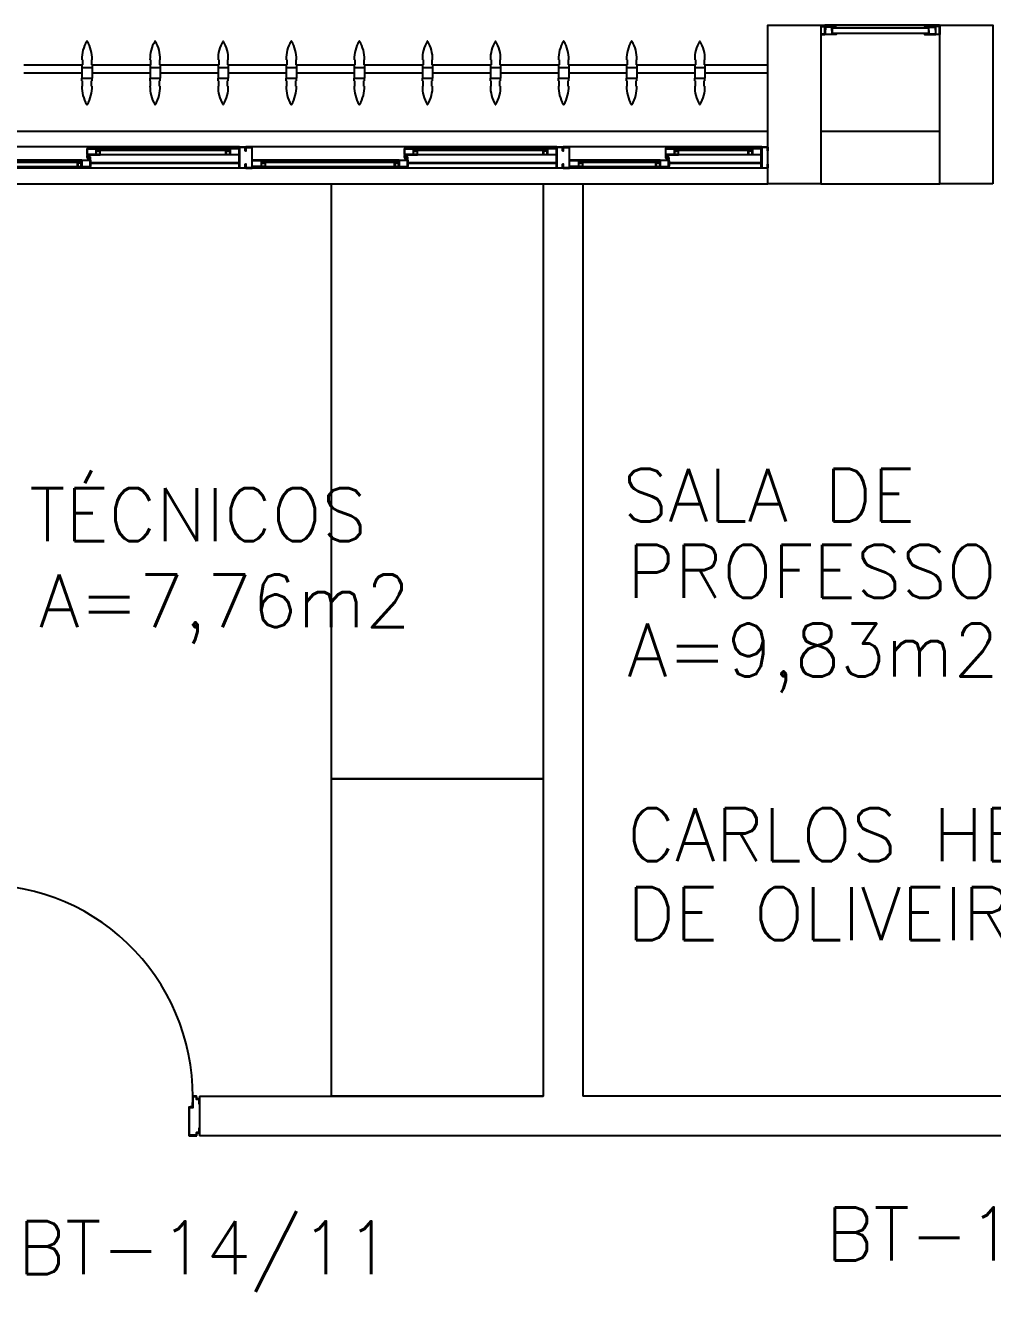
# Model space of a CAD drawing. Header units: millimetres. Extents: x 2128 to 2646, y 1972 to 2207.
# Drawn here: x 2387.003 to 2390.661, y 2021.175 to 2025.965 of the extents above; entities that cross this region are included whole.
import ezdxf

# ---------------------------------------------------------------- set-up
doc = ezdxf.new("R2010")
doc.units = ezdxf.units.MM
for name, color, linetype in [('AR-ALV', 2, 'Continuous'), ('AR-BANCADAS', 1, 'Continuous'), ('AR-ESQ', 1, 'Continuous'), ('AR-ESTC', 3, 'Continuous'), ('AR-PEITORIL', 1, 'Continuous'), ('AR-PORTA', 1, 'Continuous'), ('BC- VISTA', 1, 'Continuous'), ('BR-PAINEL', 1, 'Continuous'), ('BR-SUPORTE', 1, 'Continuous'), ('DT-ESQ-BAGUETE-C', 1, 'Continuous'), ('DT-ESQ-BAGUETE-V', 1, 'Continuous'), ('DT-ESQ-CHAPA DOBRADA-V', 1, 'Continuous'), ('DT-ESQ-PERFIL CADEIRA-C', 2, 'Continuous'), ('DT-ESQ-PERFIL CADEIRA-V', 2, 'Continuous'), ('DT-ESQ-PERFIL U SIMPLES-C', 2, 'Continuous'), ('DT-ESQ-PERFIL U-C', 2, 'Continuous'), ('DT-ESQ-PERFIL U-V', 1, 'Continuous'), ('DT-ESQ-VENEZIANA-C', 1, 'Continuous'), ('DT-ESQ-VENEZIANA-V', 1, 'Continuous'), ('DT-ESQ-VIDRO-C', 2, 'Continuous'), ('DT-TXTMOD', 1, 'Continuous'), ('ENDEREÇO', 2, 'Continuous'), ('maçaneta', 1, 'Continuous'), ('mov', 1, 'Continuous'), ('PM-PERFIL U-C', 2, 'Continuous'), ('PM-VIDRO', 2, 'Continuous'), ('pm1', 2, 'Continuous'), ('pm2', 2, 'Continuous'), ('TEXTO', 2, 'Continuous'), ('Área', 2, 'Continuous')]:
    doc.layers.add(name, color=color, linetype=linetype)
doc.styles.add('S10', font='simplex.shx', dxfattribs={"height": 0.1})
doc.styles.add('UNB-100', font='simplex.shx', dxfattribs={"height": 0.2})
doc.styles.add('UNB1-100', font='simplex.shx', dxfattribs={"height": 0.2})

# ---------------------------------------------------------------- blocks, each defined once
blk = doc.blocks.new('EF40-P')
at = {"layer": 'DT-ESQ-BAGUETE-C', "ltscale": 0.1}
for points in [[(0.4225, -0.08), (0.409, -0.08), (0.409, -0.0785), (0.422, -0.0785, 0.414214), (0.4225, -0.078), (0.4225, -0.067, 0.414214), (0.422, -0.0665), (0.409, -0.0665), (0.409, -0.065), (0.4225, -0.065, -0.414214), (0.424, -0.0665), (0.424, -0.0785, -0.414214)], [(0.7015, -0.08), (0.715, -0.08), (0.715, -0.0785), (0.702, -0.0785, -0.414214), (0.7015, -0.078), (0.7015, -0.067, -0.414214), (0.702, -0.0665), (0.715, -0.0665), (0.715, -0.065), (0.7015, -0.065, 0.414214), (0.7, -0.0665), (0.7, -0.0785, 0.414214)], [(1.41, -0.08), (1.3965, -0.08), (1.3965, -0.0785), (1.4095, -0.0785, 0.414214), (1.41, -0.078), (1.41, -0.067, 0.414214), (1.4095, -0.0665), (1.3965, -0.0665), (1.3965, -0.065), (1.41, -0.065, -0.414214), (1.4115, -0.0665), (1.4115, -0.0785, -0.414214)], [(1.9015, -0.08), (1.915, -0.08), (1.915, -0.0785), (1.902, -0.0785, -0.414214), (1.9015, -0.078), (1.9015, -0.067, -0.414214), (1.902, -0.0665), (1.915, -0.0665), (1.915, -0.065), (1.9015, -0.065, 0.414214), (1.9, -0.0665), (1.9, -0.0785, 0.414214)], [(2.61, -0.08), (2.5965, -0.08), (2.5965, -0.0785), (2.6095, -0.0785, 0.414214), (2.61, -0.078), (2.61, -0.067, 0.414214), (2.6095, -0.0665), (2.5965, -0.0665), (2.5965, -0.065), (2.61, -0.065, -0.414214), (2.6115, -0.0665), (2.6115, -0.0785, -0.414214)], [(0.0735, -0.125), (0.06, -0.125), (0.06, -0.1235), (0.073, -0.1235, 0.414214), (0.0735, -0.123), (0.0735, -0.112, 0.414214), (0.073, -0.1115), (0.06, -0.1115), (0.06, -0.11), (0.0735, -0.11, -0.414214), (0.075, -0.1115), (0.075, -0.1235, -0.414214)], [(0.339, -0.125), (0.3525, -0.125), (0.3525, -0.1235), (0.3395, -0.1235, -0.414214), (0.339, -0.123), (0.339, -0.112, -0.414214), (0.3395, -0.1115), (0.3525, -0.1115), (0.3525, -0.11), (0.339, -0.11, 0.414214), (0.3375, -0.1115), (0.3375, -0.1235, 0.414214)], [(0.8485, -0.125), (0.835, -0.125), (0.835, -0.1235), (0.848, -0.1235, 0.414214), (0.8485, -0.123), (0.8485, -0.112, 0.414214), (0.848, -0.1115), (0.835, -0.1115), (0.835, -0.11), (0.8485, -0.11, -0.414214), (0.85, -0.1115), (0.85, -0.1235, -0.414214)], [(1.3265, -0.125), (1.34, -0.125), (1.34, -0.1235), (1.327, -0.1235, -0.414214), (1.3265, -0.123), (1.3265, -0.112, -0.414214), (1.327, -0.1115), (1.34, -0.1115), (1.34, -0.11), (1.3265, -0.11, 0.414214), (1.325, -0.1115), (1.325, -0.1235, 0.414214)], [(2.0485, -0.125), (2.035, -0.125), (2.035, -0.1235), (2.048, -0.1235, 0.414214), (2.0485, -0.123), (2.0485, -0.112, 0.414214), (2.048, -0.1115), (2.035, -0.1115), (2.035, -0.11), (2.0485, -0.11, -0.414214), (2.05, -0.1115), (2.05, -0.1235, -0.414214)], [(2.5265, -0.125), (2.54, -0.125), (2.54, -0.1235), (2.527, -0.1235, -0.414214), (2.5265, -0.123), (2.5265, -0.112, -0.414214), (2.527, -0.1115), (2.54, -0.1115), (2.54, -0.11), (2.5265, -0.11, 0.414214), (2.525, -0.1115), (2.525, -0.1235, 0.414214)]]:
    blk.add_lwpolyline(points, format="xyb", close=True, dxfattribs=at)
at = {"layer": 'DT-ESQ-BAGUETE-V', "ltscale": 0.1}
for p, q in [((0.4225, -0.065), (0.7015, -0.065)), ((1.41, -0.065), (1.9015, -0.065)), ((2.61, -0.065), (3.1015, -0.065)), ((0.0735, -0.11), (0.339, -0.11)), ((0.8485, -0.11), (1.3265, -0.11)), ((2.0485, -0.11), (2.5265, -0.11))]:
    blk.add_line(p, q, dxfattribs=at)
at = {"layer": 'DT-ESQ-CHAPA DOBRADA-V', "ltscale": 0.1}
for p, q in [((0.025, -0.077), (0.374, -0.077)), ((0.025, -0.08), (0.374, -0.08)), ((0.8, -0.077), (1.3615, -0.077)), ((0.8, -0.08), (1.3615, -0.08)), ((2, -0.077), (2.5615, -0.077)), ((2, -0.08), (2.5615, -0.08))]:
    blk.add_line(p, q, dxfattribs=at)
at = {"layer": 'DT-ESQ-PERFIL CADEIRA-C', "ltscale": 0.1}
for p, q in [((0.376, -0.0885), (0.4225, -0.0885)), ((0.75, -0.0885), (0.7015, -0.0885)), ((1.3635, -0.0885), (1.41, -0.0885)), ((1.95, -0.0885), (1.9015, -0.0885)), ((2.5635, -0.0885), (2.61, -0.0885)), ((0.025, -0.1335), (0.0735, -0.1335)), ((0.3855, -0.1335), (0.339, -0.1335)), ((0.8, -0.1335), (0.8485, -0.1335)), ((1.373, -0.1335), (1.3265, -0.1335)), ((2, -0.1335), (2.0485, -0.1335)), ((2.573, -0.1335), (2.5265, -0.1335))]:
    blk.add_line(p, q, dxfattribs=at)
for points in [[(0.4225, -0.087, -1), (0.4225, -0.09), (0.376, -0.09, -0.414214), (0.374, -0.088), (0.374, -0.067, -0.414214), (0.376, -0.065), (0.4075, -0.065, -0.414214), (0.409, -0.0665), (0.409, -0.087)], [(0.409, -0.0885, -0.198913), (0.4079, -0.0881, -0.198913), (0.4075, -0.087), (0.4075, -0.067, 0.414214), (0.407, -0.0665), (0.376, -0.0665, 0.414214), (0.3755, -0.067), (0.3755, -0.088, 0.414214), (0.376, -0.0885)], [(0.7015, -0.09), (0.75, -0.09), (0.75, -0.0885), (0.715, -0.0885, 0.198912), (0.7161, -0.0881, 0.198913), (0.7165, -0.087), (0.7165, -0.067, -0.414214), (0.717, -0.0665), (0.75, -0.0665), (0.75, -0.065), (0.7165, -0.065, 0.414214), (0.715, -0.0665), (0.715, -0.0785), (0.715, -0.08), (0.715, -0.087), (0.7015, -0.087, 1)], [(1.41, -0.087, -1), (1.41, -0.09), (1.3635, -0.09, -0.414214), (1.3615, -0.088), (1.3615, -0.067, -0.414214), (1.3635, -0.065), (1.395, -0.065, -0.414214), (1.3965, -0.0665), (1.3965, -0.087)], [(1.3965, -0.0885, -0.198913), (1.3954, -0.0881, -0.198913), (1.395, -0.087), (1.395, -0.067, 0.414214), (1.3945, -0.0665), (1.3635, -0.0665, 0.414214), (1.363, -0.067), (1.363, -0.088, 0.414214), (1.3635, -0.0885)], [(1.9015, -0.09), (1.95, -0.09), (1.95, -0.0885), (1.915, -0.0885, 0.198912), (1.9161, -0.0881, 0.198913), (1.9165, -0.087), (1.9165, -0.067, -0.414214), (1.917, -0.0665), (1.95, -0.0665), (1.95, -0.065), (1.9165, -0.065, 0.414214), (1.915, -0.0665), (1.915, -0.0785), (1.915, -0.08), (1.915, -0.087), (1.9015, -0.087, 1)], [(2.61, -0.087, -1), (2.61, -0.09), (2.5635, -0.09, -0.414214), (2.5615, -0.088), (2.5615, -0.067, -0.414214), (2.5635, -0.065), (2.595, -0.065, -0.414214), (2.5965, -0.0665), (2.5965, -0.087)], [(2.5965, -0.0885, -0.198913), (2.5954, -0.0881, -0.198913), (2.595, -0.087), (2.595, -0.067, 0.414214), (2.5945, -0.0665), (2.5635, -0.0665, 0.414214), (2.563, -0.067), (2.563, -0.088, 0.414214), (2.5635, -0.0885)], [(0.0735, -0.135), (0.025, -0.135), (0.025, -0.1335), (0.06, -0.1335, -0.198912), (0.0589, -0.1331, -0.198913), (0.0585, -0.132), (0.0585, -0.112, 0.414214), (0.058, -0.1115), (0.025, -0.1115), (0.025, -0.11), (0.0585, -0.11, -0.414214), (0.06, -0.1115), (0.06, -0.1235), (0.06, -0.125), (0.06, -0.132), (0.0735, -0.132, -1)], [(0.339, -0.132, 1), (0.339, -0.135), (0.3855, -0.135, 0.414214), (0.3875, -0.133), (0.3875, -0.112, 0.414214), (0.3855, -0.11), (0.354, -0.11, 0.414214), (0.3525, -0.1115), (0.3525, -0.132)], [(0.3525, -0.1335, 0.198913), (0.3536, -0.1331, 0.198913), (0.354, -0.132), (0.354, -0.112, -0.414214), (0.3545, -0.1115), (0.3855, -0.1115, -0.414214), (0.386, -0.112), (0.386, -0.133, -0.414214), (0.3855, -0.1335)], [(0.8485, -0.135), (0.8, -0.135), (0.8, -0.1335), (0.835, -0.1335, -0.198912), (0.8339, -0.1331, -0.198913), (0.8335, -0.132), (0.8335, -0.112, 0.414214), (0.833, -0.1115), (0.8, -0.1115), (0.8, -0.11), (0.8335, -0.11, -0.414214), (0.835, -0.1115), (0.835, -0.1235), (0.835, -0.125), (0.835, -0.132), (0.8485, -0.132, -1)], [(1.3265, -0.132, 1), (1.3265, -0.135), (1.373, -0.135, 0.414214), (1.375, -0.133), (1.375, -0.112, 0.414214), (1.373, -0.11), (1.3415, -0.11, 0.414214), (1.34, -0.1115), (1.34, -0.132)], [(1.34, -0.1335, 0.198913), (1.3411, -0.1331, 0.198913), (1.3415, -0.132), (1.3415, -0.112, -0.414214), (1.342, -0.1115), (1.373, -0.1115, -0.414214), (1.3735, -0.112), (1.3735, -0.133, -0.414214), (1.373, -0.1335)], [(2.0485, -0.135), (2, -0.135), (2, -0.1335), (2.035, -0.1335, -0.198912), (2.0339, -0.1331, -0.198913), (2.0335, -0.132), (2.0335, -0.112, 0.414214), (2.033, -0.1115), (2, -0.1115), (2, -0.11), (2.0335, -0.11, -0.414214), (2.035, -0.1115), (2.035, -0.1235), (2.035, -0.125), (2.035, -0.132), (2.0485, -0.132, -1)], [(2.5265, -0.132, 1), (2.5265, -0.135), (2.573, -0.135, 0.414214), (2.575, -0.133), (2.575, -0.112, 0.414214), (2.573, -0.11), (2.5415, -0.11, 0.414214), (2.54, -0.1115), (2.54, -0.132)], [(2.54, -0.1335, 0.198913), (2.5411, -0.1331, 0.198913), (2.5415, -0.132), (2.5415, -0.112, -0.414214), (2.542, -0.1115), (2.573, -0.1115, -0.414214), (2.5735, -0.112), (2.5735, -0.133, -0.414214), (2.573, -0.1335)]]:
    blk.add_lwpolyline(points, format="xyb", close=True, dxfattribs=at)
at = {"layer": 'DT-ESQ-PERFIL CADEIRA-V', "ltscale": 0.1}
for p, q in [((0.4075, -0.09), (0.7015, -0.09)), ((1.395, -0.09), (1.9015, -0.09)), ((2.595, -0.09), (3.1015, -0.09)), ((0.0735, -0.135), (0.339, -0.135)), ((0.8485, -0.135), (1.3265, -0.135)), ((2.0485, -0.135), (2.5265, -0.135))]:
    blk.add_line(p, q, dxfattribs=at)
at = {"layer": 'DT-ESQ-PERFIL U SIMPLES-C', "ltscale": 0.1}
for points in [[(0.376, -0.102), (0.384, -0.102), (0.384, -0.1005), (0.376, -0.1005, -0.414214), (0.3755, -0.1), (0.3755, -0.092, -0.414214), (0.376, -0.0915), (0.384, -0.0915), (0.384, -0.09), (0.376, -0.09, 0.414214), (0.374, -0.092), (0.374, -0.1, 0.414214)], [(1.3635, -0.102), (1.3715, -0.102), (1.3715, -0.1005), (1.3635, -0.1005, -0.414214), (1.363, -0.1), (1.363, -0.092, -0.414214), (1.3635, -0.0915), (1.3715, -0.0915), (1.3715, -0.09), (1.3635, -0.09, 0.414214), (1.3615, -0.092), (1.3615, -0.1, 0.414214)], [(2.5635, -0.102), (2.5715, -0.102), (2.5715, -0.1005), (2.5635, -0.1005, -0.414214), (2.563, -0.1), (2.563, -0.092, -0.414214), (2.5635, -0.0915), (2.5715, -0.0915), (2.5715, -0.09), (2.5635, -0.09, 0.414214), (2.5615, -0.092), (2.5615, -0.1, 0.414214)], [(0.3855, -0.098), (0.3775, -0.098), (0.3775, -0.0995), (0.3855, -0.0995, -0.414214), (0.386, -0.1), (0.386, -0.108, -0.414214), (0.3855, -0.1085), (0.3775, -0.1085), (0.3775, -0.11), (0.3855, -0.11, 0.414214), (0.3875, -0.108), (0.3875, -0.1, 0.414214)], [(1.373, -0.098), (1.365, -0.098), (1.365, -0.0995), (1.373, -0.0995, -0.414214), (1.3735, -0.1), (1.3735, -0.108, -0.414214), (1.373, -0.1085), (1.365, -0.1085), (1.365, -0.11), (1.373, -0.11, 0.414214), (1.375, -0.108), (1.375, -0.1, 0.414214)], [(2.573, -0.098), (2.565, -0.098), (2.565, -0.0995), (2.573, -0.0995, -0.414214), (2.5735, -0.1), (2.5735, -0.108, -0.414214), (2.573, -0.1085), (2.565, -0.1085), (2.565, -0.11), (2.573, -0.11, 0.414214), (2.575, -0.108), (2.575, -0.1, 0.414214)]]:
    blk.add_lwpolyline(points, format="xyb", close=True, dxfattribs=at)
at = {"layer": 'DT-ESQ-PERFIL U-C', "ltscale": 0.1}
for points in [[(0, -0.0615, -0.414214), (0.0015, -0.06), (0.0235, -0.06, -0.414214), (0.025, -0.0615), (0.025, -0.1385, -0.414214), (0.0235, -0.14), (0.0015, -0.14, -0.414214), (0, -0.1385), (0, -0.125), (0.0015, -0.125), (0.0015, -0.138, 0.414214), (0.002, -0.1385), (0.023, -0.1385, 0.414214), (0.0235, -0.138), (0.0235, -0.062, 0.414214), (0.023, -0.0615), (0.002, -0.0615, 0.414214), (0.0015, -0.062), (0.0015, -0.075), (0, -0.075)], [(0.775, -0.0615, 0.414214), (0.7735, -0.06), (0.7515, -0.06, 0.414214), (0.75, -0.0615), (0.75, -0.1385, 0.414214), (0.7515, -0.14), (0.7735, -0.14, 0.414214), (0.775, -0.1385), (0.775, -0.125), (0.7735, -0.125), (0.7735, -0.138, -0.414214), (0.773, -0.1385), (0.752, -0.1385, -0.414214), (0.7515, -0.138), (0.7515, -0.062, -0.414214), (0.752, -0.0615), (0.773, -0.0615, -0.414214), (0.7735, -0.062), (0.7735, -0.075), (0.775, -0.075)], [(0.775, -0.0615, -0.414214), (0.7765, -0.06), (0.7985, -0.06, -0.414214), (0.8, -0.0615), (0.8, -0.1385, -0.414214), (0.7985, -0.14), (0.7765, -0.14, -0.414214), (0.775, -0.1385), (0.775, -0.125), (0.7765, -0.125), (0.7765, -0.138, 0.414214), (0.777, -0.1385), (0.798, -0.1385, 0.414214), (0.7985, -0.138), (0.7985, -0.062, 0.414214), (0.798, -0.0615), (0.777, -0.0615, 0.414214), (0.7765, -0.062), (0.7765, -0.075), (0.775, -0.075)], [(1.975, -0.0615, 0.414214), (1.9735, -0.06), (1.9515, -0.06, 0.414214), (1.95, -0.0615), (1.95, -0.1385, 0.414214), (1.9515, -0.14), (1.9735, -0.14, 0.414214), (1.975, -0.1385), (1.975, -0.125), (1.9735, -0.125), (1.9735, -0.138, -0.414214), (1.973, -0.1385), (1.952, -0.1385, -0.414214), (1.9515, -0.138), (1.9515, -0.062, -0.414214), (1.952, -0.0615), (1.973, -0.0615, -0.414214), (1.9735, -0.062), (1.9735, -0.075), (1.975, -0.075)], [(1.975, -0.0615, -0.414214), (1.9765, -0.06), (1.9985, -0.06, -0.414214), (2, -0.0615), (2, -0.1385, -0.414214), (1.9985, -0.14), (1.9765, -0.14, -0.414214), (1.975, -0.1385), (1.975, -0.125), (1.9765, -0.125), (1.9765, -0.138, 0.414214), (1.977, -0.1385), (1.998, -0.1385, 0.414214), (1.9985, -0.138), (1.9985, -0.062, 0.414214), (1.998, -0.0615), (1.977, -0.0615, 0.414214), (1.9765, -0.062), (1.9765, -0.075), (1.975, -0.075)]]:
    blk.add_lwpolyline(points, format="xyb", close=True, dxfattribs=at)
at = {"layer": 'DT-ESQ-PERFIL U-V', "ltscale": 0.1}
for p, q in [((0.0235, -0.06), (0.7515, -0.06)), ((0.7985, -0.06), (1.9515, -0.06)), ((1.9985, -0.06), (3.1515, -0.06)), ((0.0235, -0.14), (0.7515, -0.14)), ((0.7985, -0.14), (1.9515, -0.14)), ((1.9985, -0.14), (3.1515, -0.14))]:
    blk.add_line(p, q, dxfattribs=at)
at = {"layer": 'DT-ESQ-VIDRO-C', "ltscale": 0.1}
for points in [[(0.7125, -0.085), (0.7125, -0.082), (0.4115, -0.082), (0.4115, -0.085)], [(1.9125, -0.085), (1.9125, -0.082), (1.399, -0.082), (1.399, -0.085)], [(3.1125, -0.085), (3.1125, -0.082), (2.599, -0.082), (2.599, -0.085)], [(0.063, -0.13), (0.063, -0.127), (0.3495, -0.127), (0.3495, -0.13)], [(0.838, -0.13), (0.838, -0.127), (1.337, -0.127), (1.337, -0.13)], [(2.038, -0.13), (2.038, -0.127), (2.537, -0.127), (2.537, -0.13)]]:
    blk.add_lwpolyline(points, close=True, dxfattribs=at)
at = {"layer": 'DT-TXTMOD', "ltscale": 0.1, "style": 'S10', "flags": 3}
for tag, p in [('M01', (0.025, -0.28)), ('M02', (0.3253, -0.28)), ('M03', (0.627, -0.28)), ('M04', (0.9288, -0.28)), ('M05', (1.2306, -0.28)), ('M06', (1.5323, -0.28)), ('M07', (1.8341, -0.28)), ('M08', (2.1359, -0.28)), ('M09', (2.4376, -0.28)), ('M10', (2.7394, -0.28)), ('M11', (3.0412, -0.28)), ('M12', (3.3429, -0.28)), ('M13', (3.6447, -0.28)), ('M14', (3.9464, -0.28)), ('M15', (4.2482, -0.28)), ('M16', (4.55, -0.28)), ('M17', (4.8517, -0.28))]:
    blk.add_attdef(tag, p, '', height=0.1, dxfattribs=at)
blk = doc.blocks.new('PM3V')
at = {"layer": 'maçaneta'}
for points in [[(0.02, 0.9), (-0.035, 0.9), (-0.035, 0.79), (0, 0.79), (0, 0.8), (-0.02, 0.8), (-0.02, 0.8785, -0.414214), (-0.0185, 0.88), (0.02, 0.88)], [(0.125, 0.9), (0.07, 0.9), (0.07, 0.88), (0.1085, 0.88, -0.414214), (0.11, 0.8785), (0.11, 0.8), (0.09, 0.8), (0.09, 0.79), (0.125, 0.79)]]:
    blk.add_lwpolyline(points, format="xyb", close=True, dxfattribs=at)
for points in [[(0.02, 0.79), (0.02, 0.83), (0.025, 0.83), (0.025, 0.79)], [(0.07, 0.79), (0.07, 0.83), (0.065, 0.83), (0.065, 0.79)]]:
    blk.add_lwpolyline(points, close=True, dxfattribs=at)
at = {"layer": 'mov'}
blk.add_arc((0.025, 0.15), 0.8, 356.8472, 90, dxfattribs=at)
at = {"layer": 'PM-PERFIL U-C'}
for p, q in [((0.01, 0.14), (0.01, 0.1485)), ((0.0115, 0.15), (0.0235, 0.15)), ((0.012, 0.148), (0.012, 0.1395)), ((0.023, 0.148), (0.012, 0.148)), ((0.023, 0.1085), (0.023, 0.148)), ((0.025, 0.1485), (0.025, 0.109)), ((0.825, 0.1485), (0.825, 0.109)), ((0.8385, 0.15), (0.8265, 0.15)), ((0.827, 0.148), (0.838, 0.148)), ((0.827, 0.1085), (0.827, 0.148)), ((0.838, 0.148), (0.838, 0.1395)), ((0.84, 0.14), (0.84, 0.1485)), ((0, 0.12), (0, 0.1385)), ((0.002, 0.12), (0, 0.12)), ((0.0015, 0.14), (0.01, 0.14)), ((0.002, 0.138), (0.002, 0.12)), ((0.0105, 0.138), (0.002, 0.138)), ((0.038, 0.107), (0.0245, 0.107)), ((0.0385, 0.109), (0.025, 0.109)), ((0.038, 0.107), (0.038, 0.002)), ((0.04, 0.1075), (0.04, 0.0015)), ((0.81, 0.1075), (0.81, 0.0015)), ((0.8115, 0.109), (0.825, 0.109)), ((0.812, 0.107), (0.8255, 0.107)), ((0.812, 0.107), (0.812, 0.002)), ((0.8395, 0.138), (0.848, 0.138)), ((0.8485, 0.14), (0.84, 0.14)), ((0.848, 0.138), (0.848, 0.12)), ((0.848, 0.12), (0.85, 0.12)), ((0.85, 0.12), (0.85, 0.1385)), ((0, 0.03), (0.002, 0.03)), ((0, 0.0115), (0, 0.03)), ((0.01, 0.01), (0.0015, 0.01)), ((0.002, 0.03), (0.002, 0.012)), ((0.002, 0.012), (0.0105, 0.012)), ((0.01, 0.0015), (0.01, 0.01)), ((0.0385, 0), (0.0115, 0)), ((0.012, 0.0105), (0.012, 0.002)), ((0.012, 0.002), (0.038, 0.002)), ((0.8115, 0), (0.8385, 0)), ((0.838, 0.002), (0.812, 0.002)), ((0.838, 0.0105), (0.838, 0.002)), ((0.848, 0.012), (0.8395, 0.012)), ((0.84, 0.0015), (0.84, 0.01)), ((0.84, 0.01), (0.8485, 0.01)), ((0.85, 0.03), (0.848, 0.03)), ((0.848, 0.03), (0.848, 0.012)), ((0.85, 0.0115), (0.85, 0.03))]:
    blk.add_line(p, q, dxfattribs=at)
for centre, start, end in [((0.0115, 0.1485), 90, 180), ((0.0235, 0.1485), 360, 90), ((0.8265, 0.1485), 90, 180), ((0.8385, 0.1485), 0, 90), ((0.0015, 0.1385), 90, 180), ((0.0105, 0.1395), 270, 0), ((0.0245, 0.1085), 180, 270), ((0.0385, 0.1075), 0, 90), ((0.8115, 0.1075), 90, 180), ((0.8255, 0.1085), 270, 0), ((0.8395, 0.1395), 180, 270), ((0.8485, 0.1385), 0, 90), ((0.0015, 0.0115), 180, 270), ((0.0115, 0.0015), 180, 270), ((0.0105, 0.0105), 0, 90), ((0.0385, 0.0015), 269.9386, 0), ((0.8115, 0.0015), 180, 270.0614), ((0.8395, 0.0105), 90, 180), ((0.8385, 0.0015), 270, 0), ((0.8485, 0.0115), 270, 0)]:
    blk.add_arc(centre, 0.0015, start, end, dxfattribs=at)
at = {"layer": 'PM-VIDRO', "color": 1}
for p, q in [((0.04, 0.45), (0.04, 0.75)), ((0.05, 0.75), (0.05, 0.45))]:
    blk.add_line(p, q, dxfattribs=at)
at = {"layer": 'pm1'}
for p, q in [((0.025, 0.95), (0.065, 0.95)), ((0.025, 0.75), (0.025, 0.95)), ((0.065, 0.95), (0.065, 0.76)), ((0.04, 0.75), (0.025, 0.75)), ((0.065, 0.76), (0.04, 0.76)), ((0.04, 0.75), (0.04, 0.76)), ((0.05, 0.76), (0.05, 0.75)), ((0.065, 0.75), (0.05, 0.75)), ((0.065, 0.76), (0.065, 0.75)), ((0.025, 0.15), (0.025, 0.45)), ((0.04, 0.45), (0.025, 0.45)), ((0.04, 0.44), (0.04, 0.45)), ((0.065, 0.44), (0.04, 0.44)), ((0.065, 0.45), (0.05, 0.45)), ((0.05, 0.45), (0.05, 0.44)), ((0.065, 0.45), (0.065, 0.44)), ((0.065, 0.44), (0.065, 0.15)), ((0.065, 0.15), (0.025, 0.15))]:
    blk.add_line(p, q, dxfattribs=at)
at = {"layer": 'pm2'}
for p, q in [((0.025, 0.45), (0.025, 0.75)), ((0.065, 0.75), (0.065, 0.45)), ((0.025, 0.15), (0.025, 0.109)), ((0.025, 0.109), (0.035, 0.109)), ((0.8252, 0.109), (0.8152, 0.109)), ((0.8152, 0), (0.8402, 0)), ((0.8402, 0.01), (0.8502, 0.01)), ((0.8402, 0), (0.8402, 0.01))]:
    blk.add_line(p, q, dxfattribs=at)
blk = doc.blocks.new('EF01C-P')
at = {"layer": 'DT-ESQ-BAGUETE-C', "ltscale": 0.1}
for points in [[(0.0015, 0.035), (0.015, 0.035), (0.015, 0.0335), (0.0015, 0.0335), (0.0015, 0.005), (0.015, 0.005), (0.015, 0.0035), (0.0015, 0.0035, -0.414214), (0, 0.005), (0, 0.0335, -0.414214)], [(0.4485, 0.035), (0.435, 0.035), (0.435, 0.0335), (0.4485, 0.0335), (0.4485, 0.005), (0.435, 0.005), (0.435, 0.0035), (0.4485, 0.0035, 0.414214), (0.45, 0.005), (0.45, 0.0335, 0.414214)]]:
    blk.add_lwpolyline(points, format="xyb", close=True, dxfattribs=at)
at = {"layer": 'DT-ESQ-PERFIL CADEIRA-C', "ltscale": 0.1}
for points in [[(0.01, 0.0015), (0.01, 0.003), (0.0015, 0.003, 1), (0.0015, 0), (0.015, 0, 0.414214), (0.0165, 0.0015), (0.0165, 0.0335), (0.043, 0.0335)], [(0.043, 0.0065), (0.018, 0.0065), (0.018, 0.0165), (0.0165, 0.0165), (0.0165, 0.0065, 0.414214), (0.018, 0.005), (0.043, 0.005), (0.0565, 0.005, 1), (0.0565, 0.008), (0.043, 0.008), (0.043, 0.02), (0.043, 0.032), (0.0565, 0.032, 1), (0.0565, 0.035), (0.043, 0.035), (0.0165, 0.035, 0.414214), (0.015, 0.0335), (0.015, 0.0015), (0.0015, 0.0015)], [(0.0415, 0.02), (0.0415, 0.032, -0.414214), (0.043, 0.0335), (0.0565, 0.0335)], [(0.0415, 0.02), (0.0415, 0.008, 0.414214), (0.043, 0.0065), (0.0565, 0.0065)], [(0.407, 0.0065), (0.432, 0.0065), (0.432, 0.0165), (0.4335, 0.0165), (0.4335, 0.0065, -0.414214), (0.432, 0.005), (0.407, 0.005), (0.3935, 0.005, -1), (0.3935, 0.008), (0.407, 0.008), (0.407, 0.02), (0.407, 0.032), (0.3935, 0.032, -1), (0.3935, 0.035), (0.407, 0.035), (0.4335, 0.035, -0.414214), (0.435, 0.0335), (0.435, 0.0015), (0.4485, 0.0015)], [(0.4085, 0.02), (0.4085, 0.032, 0.414214), (0.407, 0.0335), (0.3935, 0.0335)], [(0.4085, 0.02), (0.4085, 0.008, -0.414214), (0.407, 0.0065), (0.3935, 0.0065)], [(0.44, 0.0015), (0.44, 0.003), (0.4485, 0.003, -1), (0.4485, 0), (0.435, 0, -0.414214), (0.4335, 0.0015), (0.4335, 0.0335), (0.407, 0.0335)]]:
    blk.add_lwpolyline(points, format="xyb", dxfattribs=at)
at = {"layer": 'DT-ESQ-PERFIL CADEIRA-V', "ltscale": 0.1}
blk.add_line((0.015, 0), (0.435, 0), dxfattribs=at)
at = {"layer": 'DT-ESQ-VENEZIANA-C', "ltscale": 0.1}
for p, q in [((0.043, 0.0105), (0.407, 0.0105)), ((0.043, 0.009), (0.407, 0.009))]:
    blk.add_line(p, q, dxfattribs=at)
at = {"layer": 'DT-ESQ-VENEZIANA-V', "ltscale": 0.1}
blk.add_line((0.043, 0.031), (0.407, 0.031), dxfattribs=at)
at = {"layer": 'DT-TXTMOD', "ltscale": 0.1, "style": 'S10', "flags": 3}
blk.add_attdef('EF01C', (0.0208, -0.14), '', height=0.1, dxfattribs=at)
blk = doc.blocks.new('BCL07')
at = {"layer": 'BC- VISTA'}
blk.add_lwpolyline([(0.8, 0), (0.8, -2.25), (0, -2.25), (0, 0)], close=True, dxfattribs=at)
blk = doc.blocks.new('BCL02')
at = {"layer": 'BC- VISTA'}
blk.add_lwpolyline([(0.8, 0), (0.8, -1.2), (0, -1.2), (0, 0)], close=True, dxfattribs=at)

msp = doc.modelspace()

# ---------------------------------------------------------------- linework, layer by layer
at = {"layer": 'AR-ALV'}
for p, q in [((2390.0115, 2025.5651), (2390.4615, 2025.5651)), ((2388.9615, 2025.3651), (2388.9615, 2021.9151)), ((2388.9615, 2025.3651), (2389.1115, 2025.3651)), ((2389.1115, 2025.3651), (2389.1115, 2021.9151)), ((2390.0115, 2025.3651), (2390.4615, 2025.3651)), ((2387.6616, 2021.9151), (2387.6616, 2021.7651)), ((2387.6616, 2021.9151), (2388.9615, 2021.9151)), ((2391.0115, 2021.9151), (2389.1115, 2021.9151)), ((2391.0115, 2021.7651), (2387.6616, 2021.7651))]:
    msp.add_line(p, q, dxfattribs=at)
at = {"layer": 'AR-ESTC'}
for points in [[(2390.0115, 2025.3651), (2389.8115, 2025.3651), (2389.8115, 2025.9651), (2390.0115, 2025.9651)], [(2390.6615, 2025.3651), (2390.4615, 2025.3651), (2390.4615, 2025.9651), (2390.6615, 2025.9651)]]:
    msp.add_lwpolyline(points, close=True, dxfattribs=at)
at = {"layer": 'AR-PEITORIL'}
for p, q in [((2384.6615, 2025.5651), (2389.8115, 2025.5651)), ((2384.6615, 2025.3651), (2389.8115, 2025.3651))]:
    msp.add_line(p, q, dxfattribs=at)
at = {"layer": 'BR-PAINEL'}
for p, q in [((2387.2173, 2025.8351), (2387.2198, 2025.8351)), ((2387.2198, 2025.8351), (2387.2198, 2025.8151)), ((2387.2532, 2025.8351), (2387.2532, 2025.8151)), ((2387.2557, 2025.8351), (2387.2532, 2025.8351)), ((2387.4748, 2025.8351), (2387.4773, 2025.8351)), ((2387.4773, 2025.8351), (2387.4773, 2025.8151)), ((2387.5107, 2025.8351), (2387.5107, 2025.8151)), ((2387.5132, 2025.8351), (2387.5107, 2025.8351)), ((2387.7323, 2025.8351), (2387.7348, 2025.8351)), ((2387.7348, 2025.8351), (2387.7348, 2025.8151)), ((2387.7682, 2025.8351), (2387.7682, 2025.8151)), ((2387.7707, 2025.8351), (2387.7682, 2025.8351)), ((2387.9898, 2025.8351), (2387.9923, 2025.8351)), ((2387.9923, 2025.8351), (2387.9923, 2025.8151)), ((2388.0257, 2025.8351), (2388.0257, 2025.8151)), ((2388.0282, 2025.8351), (2388.0257, 2025.8351)), ((2388.2473, 2025.8351), (2388.2498, 2025.8351)), ((2388.2498, 2025.8351), (2388.2498, 2025.8151)), ((2388.2832, 2025.8351), (2388.2832, 2025.8151)), ((2388.2857, 2025.8351), (2388.2832, 2025.8351)), ((2388.5048, 2025.8351), (2388.5073, 2025.8351)), ((2388.5073, 2025.8351), (2388.5073, 2025.8151)), ((2388.5407, 2025.8351), (2388.5407, 2025.8151)), ((2388.5432, 2025.8351), (2388.5407, 2025.8351)), ((2388.7623, 2025.8351), (2388.7648, 2025.8351)), ((2388.7648, 2025.8351), (2388.7648, 2025.8151)), ((2388.7982, 2025.8351), (2388.7982, 2025.8151)), ((2388.8007, 2025.8351), (2388.7982, 2025.8351)), ((2389.0198, 2025.8351), (2389.0223, 2025.8351)), ((2389.0223, 2025.8351), (2389.0223, 2025.8151)), ((2389.0557, 2025.8351), (2389.0557, 2025.8151)), ((2389.0582, 2025.8351), (2389.0557, 2025.8351)), ((2389.2773, 2025.8351), (2389.2798, 2025.8351)), ((2389.2798, 2025.8351), (2389.2798, 2025.8151)), ((2389.3157, 2025.8351), (2389.3132, 2025.8351)), ((2389.3132, 2025.8351), (2389.3132, 2025.8151)), ((2389.5348, 2025.8351), (2389.5373, 2025.8351)), ((2389.5373, 2025.8351), (2389.5373, 2025.8151)), ((2389.5707, 2025.8351), (2389.5707, 2025.8151)), ((2389.5732, 2025.8351), (2389.5707, 2025.8351)), ((2387.2173, 2025.8151), (2387.2173, 2025.8051)), ((2387.2173, 2025.8151), (2387.2198, 2025.8151)), ((2387.2173, 2025.8051), (2387.2557, 2025.8051)), ((2387.2173, 2025.8051), (2387.2173, 2025.7651)), ((2387.2557, 2025.8151), (2387.2532, 2025.8151)), ((2387.2557, 2025.8151), (2387.2557, 2025.8051)), ((2387.2557, 2025.8051), (2387.2557, 2025.7651)), ((2387.4748, 2025.8151), (2387.4748, 2025.8051)), ((2387.4748, 2025.8151), (2387.4773, 2025.8151)), ((2387.4748, 2025.8051), (2387.5132, 2025.8051)), ((2387.4748, 2025.8051), (2387.4748, 2025.7651)), ((2387.5132, 2025.8151), (2387.5107, 2025.8151)), ((2387.5132, 2025.8151), (2387.5132, 2025.8051)), ((2387.5132, 2025.8051), (2387.5132, 2025.7651)), ((2387.7323, 2025.8151), (2387.7323, 2025.8051)), ((2387.7323, 2025.8151), (2387.7348, 2025.8151)), ((2387.7323, 2025.8051), (2387.7707, 2025.8051)), ((2387.7323, 2025.8051), (2387.7323, 2025.7651)), ((2387.7707, 2025.8151), (2387.7682, 2025.8151)), ((2387.7707, 2025.8151), (2387.7707, 2025.8051)), ((2387.7707, 2025.8051), (2387.7707, 2025.7651)), ((2387.9898, 2025.8151), (2387.9898, 2025.8051)), ((2387.9898, 2025.8151), (2387.9923, 2025.8151)), ((2387.9898, 2025.8051), (2388.0282, 2025.8051)), ((2387.9898, 2025.8051), (2387.9898, 2025.7651)), ((2388.0282, 2025.8151), (2388.0257, 2025.8151)), ((2388.0282, 2025.8151), (2388.0282, 2025.8051)), ((2388.0282, 2025.8051), (2388.0282, 2025.7651)), ((2388.2473, 2025.8151), (2388.2473, 2025.8051)), ((2388.2473, 2025.8151), (2388.2498, 2025.8151)), ((2388.2473, 2025.8051), (2388.2857, 2025.8051)), ((2388.2473, 2025.8051), (2388.2473, 2025.7651)), ((2388.2857, 2025.8151), (2388.2832, 2025.8151)), ((2388.2857, 2025.8151), (2388.2857, 2025.8051)), ((2388.2857, 2025.8051), (2388.2857, 2025.7651)), ((2388.5048, 2025.8151), (2388.5048, 2025.8051)), ((2388.5048, 2025.8151), (2388.5073, 2025.8151)), ((2388.5048, 2025.8051), (2388.5432, 2025.8051)), ((2388.5048, 2025.8051), (2388.5048, 2025.7651)), ((2388.5432, 2025.8151), (2388.5407, 2025.8151)), ((2388.5432, 2025.8151), (2388.5432, 2025.8051)), ((2388.5432, 2025.8051), (2388.5432, 2025.7651)), ((2388.7623, 2025.8151), (2388.7623, 2025.8051)), ((2388.7623, 2025.8151), (2388.7648, 2025.8151)), ((2388.7623, 2025.8051), (2388.8007, 2025.8051)), ((2388.7623, 2025.8051), (2388.7623, 2025.7651)), ((2388.8007, 2025.8151), (2388.7982, 2025.8151)), ((2388.8007, 2025.8151), (2388.8007, 2025.8051)), ((2388.8007, 2025.8051), (2388.8007, 2025.7651)), ((2389.0198, 2025.8151), (2389.0198, 2025.8051)), ((2389.0198, 2025.8151), (2389.0223, 2025.8151)), ((2389.0198, 2025.8051), (2389.0582, 2025.8051)), ((2389.0198, 2025.8051), (2389.0198, 2025.7651)), ((2389.0582, 2025.8151), (2389.0557, 2025.8151)), ((2389.0582, 2025.8151), (2389.0582, 2025.8051)), ((2389.0582, 2025.8051), (2389.0582, 2025.7651)), ((2389.2773, 2025.8151), (2389.2798, 2025.8151)), ((2389.2773, 2025.8151), (2389.2773, 2025.8051)), ((2389.2773, 2025.8051), (2389.2773, 2025.7651)), ((2389.2773, 2025.8051), (2389.3157, 2025.8051)), ((2389.3157, 2025.8151), (2389.3132, 2025.8151)), ((2389.3157, 2025.8151), (2389.3157, 2025.8051)), ((2389.3157, 2025.8051), (2389.3157, 2025.7651)), ((2389.5348, 2025.8151), (2389.5348, 2025.8051)), ((2389.5348, 2025.8151), (2389.5373, 2025.8151)), ((2389.5348, 2025.8051), (2389.5732, 2025.8051)), ((2389.5348, 2025.8051), (2389.5348, 2025.7651)), ((2389.5732, 2025.8151), (2389.5707, 2025.8151)), ((2389.5732, 2025.8151), (2389.5732, 2025.8051)), ((2389.5732, 2025.8051), (2389.5732, 2025.7651)), ((2387.2173, 2025.7651), (2387.2557, 2025.7651)), ((2387.2173, 2025.7551), (2387.2173, 2025.7651)), ((2387.2173, 2025.7551), (2387.2198, 2025.7551)), ((2387.2173, 2025.7351), (2387.2198, 2025.7351)), ((2387.2198, 2025.7351), (2387.2198, 2025.7551)), ((2387.2557, 2025.7551), (2387.2532, 2025.7551)), ((2387.2532, 2025.7351), (2387.2532, 2025.7551)), ((2387.2557, 2025.7351), (2387.2532, 2025.7351)), ((2387.2557, 2025.7551), (2387.2557, 2025.7651)), ((2387.4748, 2025.7651), (2387.5132, 2025.7651)), ((2387.4748, 2025.7551), (2387.4748, 2025.7651)), ((2387.4748, 2025.7551), (2387.4773, 2025.7551)), ((2387.4748, 2025.7351), (2387.4773, 2025.7351)), ((2387.4773, 2025.7351), (2387.4773, 2025.7551)), ((2387.5132, 2025.7551), (2387.5107, 2025.7551)), ((2387.5107, 2025.7351), (2387.5107, 2025.7551)), ((2387.5132, 2025.7351), (2387.5107, 2025.7351)), ((2387.5132, 2025.7551), (2387.5132, 2025.7651)), ((2387.7323, 2025.7651), (2387.7707, 2025.7651)), ((2387.7323, 2025.7551), (2387.7323, 2025.7651)), ((2387.7323, 2025.7551), (2387.7348, 2025.7551)), ((2387.7323, 2025.7351), (2387.7348, 2025.7351)), ((2387.7348, 2025.7351), (2387.7348, 2025.7551)), ((2387.7707, 2025.7551), (2387.7682, 2025.7551)), ((2387.7682, 2025.7351), (2387.7682, 2025.7551)), ((2387.7707, 2025.7351), (2387.7682, 2025.7351)), ((2387.7707, 2025.7551), (2387.7707, 2025.7651)), ((2387.9898, 2025.7651), (2388.0282, 2025.7651)), ((2387.9898, 2025.7551), (2387.9898, 2025.7651)), ((2387.9898, 2025.7551), (2387.9923, 2025.7551)), ((2387.9898, 2025.7351), (2387.9923, 2025.7351)), ((2387.9923, 2025.7351), (2387.9923, 2025.7551)), ((2388.0282, 2025.7551), (2388.0257, 2025.7551)), ((2388.0257, 2025.7351), (2388.0257, 2025.7551)), ((2388.0282, 2025.7351), (2388.0257, 2025.7351)), ((2388.0282, 2025.7551), (2388.0282, 2025.7651)), ((2388.2473, 2025.7651), (2388.2857, 2025.7651)), ((2388.2473, 2025.7551), (2388.2473, 2025.7651)), ((2388.2473, 2025.7551), (2388.2498, 2025.7551)), ((2388.2473, 2025.7351), (2388.2498, 2025.7351)), ((2388.2498, 2025.7351), (2388.2498, 2025.7551)), ((2388.2857, 2025.7551), (2388.2832, 2025.7551)), ((2388.2832, 2025.7351), (2388.2832, 2025.7551)), ((2388.2857, 2025.7351), (2388.2832, 2025.7351)), ((2388.2857, 2025.7551), (2388.2857, 2025.7651)), ((2388.5048, 2025.7651), (2388.5432, 2025.7651)), ((2388.5048, 2025.7551), (2388.5048, 2025.7651)), ((2388.5048, 2025.7551), (2388.5073, 2025.7551)), ((2388.5048, 2025.7351), (2388.5073, 2025.7351)), ((2388.5073, 2025.7351), (2388.5073, 2025.7551)), ((2388.5432, 2025.7551), (2388.5407, 2025.7551)), ((2388.5407, 2025.7351), (2388.5407, 2025.7551)), ((2388.5432, 2025.7351), (2388.5407, 2025.7351)), ((2388.5432, 2025.7551), (2388.5432, 2025.7651)), ((2388.7623, 2025.7651), (2388.8007, 2025.7651)), ((2388.7623, 2025.7551), (2388.7623, 2025.7651)), ((2388.7623, 2025.7551), (2388.7648, 2025.7551)), ((2388.7623, 2025.7351), (2388.7648, 2025.7351)), ((2388.7648, 2025.7351), (2388.7648, 2025.7551)), ((2388.8007, 2025.7551), (2388.7982, 2025.7551)), ((2388.7982, 2025.7351), (2388.7982, 2025.7551)), ((2388.8007, 2025.7351), (2388.7982, 2025.7351)), ((2388.8007, 2025.7551), (2388.8007, 2025.7651)), ((2389.0198, 2025.7651), (2389.0582, 2025.7651)), ((2389.0198, 2025.7551), (2389.0198, 2025.7651)), ((2389.0198, 2025.7551), (2389.0223, 2025.7551)), ((2389.0198, 2025.7351), (2389.0223, 2025.7351)), ((2389.0223, 2025.7351), (2389.0223, 2025.7551)), ((2389.0582, 2025.7551), (2389.0557, 2025.7551)), ((2389.0557, 2025.7351), (2389.0557, 2025.7551)), ((2389.0582, 2025.7351), (2389.0557, 2025.7351)), ((2389.0582, 2025.7551), (2389.0582, 2025.7651)), ((2389.2773, 2025.7551), (2389.2773, 2025.7651)), ((2389.2773, 2025.7651), (2389.3157, 2025.7651)), ((2389.2773, 2025.7551), (2389.2798, 2025.7551)), ((2389.2773, 2025.7351), (2389.2798, 2025.7351)), ((2389.2798, 2025.7351), (2389.2798, 2025.7551)), ((2389.3132, 2025.7351), (2389.3132, 2025.7551)), ((2389.3157, 2025.7551), (2389.3132, 2025.7551)), ((2389.3157, 2025.7351), (2389.3132, 2025.7351)), ((2389.3157, 2025.7551), (2389.3157, 2025.7651)), ((2389.5348, 2025.7651), (2389.5732, 2025.7651)), ((2389.5348, 2025.7551), (2389.5348, 2025.7651)), ((2389.5348, 2025.7551), (2389.5373, 2025.7551)), ((2389.5348, 2025.7351), (2389.5373, 2025.7351)), ((2389.5373, 2025.7351), (2389.5373, 2025.7551)), ((2389.5732, 2025.7551), (2389.5707, 2025.7551)), ((2389.5707, 2025.7351), (2389.5707, 2025.7551)), ((2389.5732, 2025.7351), (2389.5707, 2025.7351)), ((2389.5732, 2025.7551), (2389.5732, 2025.7651))]:
    msp.add_line(p, q, dxfattribs=at)
for centre, radius, start, end in [((2387.3423, 2025.839), 0.1251, 148.4721, 181.772), ((2387.2365, 2025.9038), 0.001, 37.1012, 142.8988), ((2387.1307, 2025.839), 0.1251, 358.228, 31.5279), ((2387.5998, 2025.839), 0.1251, 148.4721, 181.772), ((2387.494, 2025.9038), 0.001, 37.1012, 142.8988), ((2387.3882, 2025.839), 0.1251, 358.228, 31.5279), ((2387.8573, 2025.839), 0.1251, 148.4721, 181.772), ((2387.7515, 2025.9038), 0.001, 37.1012, 142.8988), ((2387.6457, 2025.839), 0.1251, 358.228, 31.5279), ((2388.1148, 2025.839), 0.1251, 148.4721, 181.772), ((2388.009, 2025.9038), 0.001, 37.1012, 142.8988), ((2387.9032, 2025.839), 0.1251, 358.228, 31.5279), ((2388.3723, 2025.839), 0.1251, 148.4721, 181.772), ((2388.2665, 2025.9038), 0.001, 37.1012, 142.8988), ((2388.1607, 2025.839), 0.1251, 358.228, 31.5279), ((2388.6298, 2025.839), 0.1251, 148.4721, 181.772), ((2388.524, 2025.9038), 0.001, 37.1012, 142.8988), ((2388.4182, 2025.839), 0.1251, 358.228, 31.5279), ((2388.8873, 2025.839), 0.1251, 148.4721, 181.772), ((2388.7815, 2025.9038), 0.001, 37.1012, 142.8988), ((2388.6757, 2025.839), 0.1251, 358.228, 31.5279), ((2389.1448, 2025.839), 0.1251, 148.4721, 181.772), ((2389.039, 2025.9038), 0.001, 37.1012, 142.8988), ((2388.9332, 2025.839), 0.1251, 358.228, 31.5279), ((2389.4023, 2025.839), 0.1251, 148.4721, 181.772), ((2389.2965, 2025.9038), 0.001, 37.1012, 142.8988), ((2389.1907, 2025.839), 0.1251, 358.228, 31.5279), ((2389.6598, 2025.839), 0.1251, 148.4721, 181.772), ((2389.554, 2025.9038), 0.001, 37.1012, 142.8988), ((2389.4482, 2025.839), 0.1251, 358.228, 31.5279), ((2387.3423, 2025.7313), 0.1251, 178.228, 211.5279), ((2387.1307, 2025.7313), 0.1251, 328.4721, 1.772), ((2387.5998, 2025.7313), 0.1251, 178.228, 211.5279), ((2387.3882, 2025.7313), 0.1251, 328.4721, 1.772), ((2387.8573, 2025.7313), 0.1251, 178.228, 211.5279), ((2387.6457, 2025.7313), 0.1251, 328.4721, 1.772), ((2388.1148, 2025.7313), 0.1251, 178.228, 211.5279), ((2387.9032, 2025.7313), 0.1251, 328.4721, 1.772), ((2388.3723, 2025.7313), 0.1251, 178.228, 211.5279), ((2388.1607, 2025.7313), 0.1251, 328.4721, 1.772), ((2388.6298, 2025.7313), 0.1251, 178.228, 211.5279), ((2388.4182, 2025.7313), 0.1251, 328.4721, 1.772), ((2388.8873, 2025.7313), 0.1251, 178.228, 211.5279), ((2388.6757, 2025.7313), 0.1251, 328.4721, 1.772), ((2389.1448, 2025.7313), 0.1251, 178.228, 211.5279), ((2388.9332, 2025.7313), 0.1251, 328.4721, 1.772), ((2389.4023, 2025.7313), 0.1251, 178.228, 211.5279), ((2389.1907, 2025.7313), 0.1251, 328.4721, 1.772), ((2389.6598, 2025.7313), 0.1251, 178.228, 211.5279), ((2389.4482, 2025.7313), 0.1251, 328.4721, 1.772), ((2387.2365, 2025.6665), 0.001, 217.1012, 322.8988), ((2387.494, 2025.6665), 0.001, 217.1012, 322.8988), ((2387.7515, 2025.6665), 0.001, 217.1012, 322.8988), ((2388.009, 2025.6665), 0.001, 217.1012, 322.8988), ((2388.2665, 2025.6665), 0.001, 217.1012, 322.8988), ((2388.524, 2025.6665), 0.001, 217.1012, 322.8988), ((2388.7815, 2025.6665), 0.001, 217.1012, 322.8988), ((2389.039, 2025.6665), 0.001, 217.1012, 322.8988), ((2389.2965, 2025.6665), 0.001, 217.1012, 322.8988), ((2389.554, 2025.6665), 0.001, 217.1012, 322.8988)]:
    msp.add_arc(centre, radius, start, end, dxfattribs=at)
at = {"layer": 'BR-SUPORTE'}
for p, q in [((2386.9982, 2025.8151), (2387.2198, 2025.8151)), ((2386.9982, 2025.7851), (2387.2173, 2025.7851)), ((2387.2557, 2025.8151), (2387.4773, 2025.8151)), ((2387.2557, 2025.7851), (2387.4748, 2025.7851)), ((2387.5132, 2025.8151), (2387.7348, 2025.8151)), ((2387.5132, 2025.7851), (2387.7323, 2025.7851)), ((2387.7707, 2025.8151), (2387.9923, 2025.8151)), ((2387.7707, 2025.7851), (2387.9898, 2025.7851)), ((2388.0282, 2025.8151), (2388.2498, 2025.8151)), ((2388.0282, 2025.7851), (2388.2473, 2025.7851)), ((2388.2857, 2025.8151), (2388.5073, 2025.8151)), ((2388.2857, 2025.7851), (2388.5048, 2025.7851)), ((2388.5432, 2025.8151), (2388.7648, 2025.8151)), ((2388.5432, 2025.7851), (2388.7623, 2025.7851)), ((2388.8007, 2025.8151), (2389.0223, 2025.8151)), ((2388.8007, 2025.7851), (2389.0198, 2025.7851)), ((2389.0582, 2025.8151), (2389.2798, 2025.8151)), ((2389.0582, 2025.7851), (2389.2773, 2025.7851)), ((2389.3157, 2025.8151), (2389.5373, 2025.8151)), ((2389.3157, 2025.7851), (2389.5348, 2025.7851)), ((2389.5732, 2025.8151), (2389.8115, 2025.8151)), ((2389.5732, 2025.7851), (2389.8115, 2025.7851))]:
    msp.add_line(p, q, dxfattribs=at)

# ---------------------------------------------------------------- block references
at = {"layer": 'AR-BANCADAS'}
for name, p in [('BCL07', (2388.1615, 2025.3651)), ('BCL02', (2388.1615, 2023.1151))]:
    msp.add_blockref(name, p, dxfattribs=at)
at = {"layer": 'AR-ESQ', "rotation": 180}
for name, p in [('EF01C-P', (2390.4615, 2025.9651)), ('EF40-P', (2389.8115, 2025.3651))]:
    msp.add_blockref(name, p, dxfattribs=at)
at = {"layer": 'AR-PORTA'}
msp.add_blockref('PM3V', (2386.8115, 2021.7651), dxfattribs=at)

# ---------------------------------------------------------------- texts
at = {"layer": 'ENDEREÇO', "style": 'UNB1-100'}
for s, p in [('BT-18/11', (2390.0309, 2021.294)), ('BT-14/11', (2386.9741, 2021.2421))]:
    msp.add_text(s, height=0.2, dxfattribs=at).set_placement(p)
at = {"layer": 'TEXTO', "style": 'UNB-100'}
for s, p in [('TÉCNICOS', (2387.0181, 2024.0147)), ('SALA DE', (2389.2627, 2024.0879)), ('PROFESSOR', (2389.2795, 2023.8001)), ('CARLOS HENKE', (2389.2795, 2022.8037)), ('DE OLIVEIRA', (2389.2795, 2022.5054))]:
    msp.add_text(s, height=0.2, dxfattribs=at).set_placement(p)
at = {"layer": 'Área', "style": 'UNB-100'}
for s, p in [('A=7,76m2', (2387.0547, 2023.6882)), ('A=9,83m2', (2389.2791, 2023.5026))]:
    msp.add_text(s, height=0.2, dxfattribs=at).set_placement(p)

doc.saveas('drawing.dxf')
